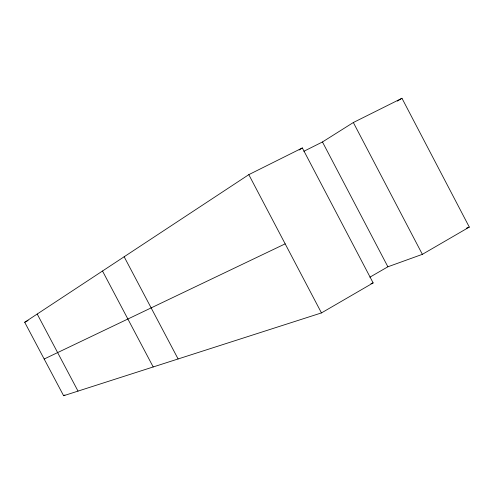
<?xml version="1.0" encoding="UTF-8"?>
<svg xmlns="http://www.w3.org/2000/svg" width="494" height="494" viewBox="0 0 494 494"><rect width="100%" height="100%" fill="white"/><g stroke="black" fill="none" stroke-linecap="round" stroke-linejoin="round"><path stroke-width="0.74" d="M24.7 322.273L248.809 174.648L302.34 147.947L373.137 282.92L321.464 312.918L63.621 395.731L24.7 322.273L28.078 320.538M299.142 150.009L302.34 147.947M303.853 151.288L322.465 141.969L353.34 122.518L401.968 98.269L469.3 227.086L422.358 254.342L387.889 266.791L369.883 277.183M397.38 101.109L401.968 98.269M63.621 395.731L64.949 394.996M44.17 359.021L285.174 243.851M466.441 228.16L469.3 227.086M370.963 283.667L373.137 282.92M37.204 314.036L78.021 391.106M124.155 256.763L178.106 358.959M102.511 271.015L153.202 366.956M248.809 174.648L321.464 312.918M353.34 122.518L422.358 254.342M322.465 141.969L387.889 266.791"/></g></svg>
